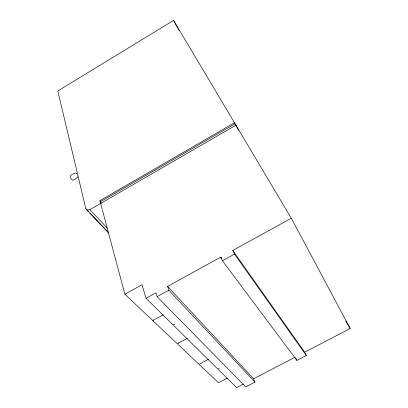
<?xml version="1.0" encoding="UTF-8"?>
<svg xmlns="http://www.w3.org/2000/svg" width="408" height="408" viewBox="0 0 408 408"><rect width="100%" height="100%" fill="white"/><g stroke="black" fill="none" stroke-linecap="round" stroke-linejoin="round"><path stroke-width="0.61" d="M77.938 176.695C76.25 178.281 72.741 182.422 70.936 178.546C68.519 175.144 73.333 173.548 75.822 173.043L76.546 173.492M238.7 130.494L234.483 122.747L173.563 20.4L57.803 90.999L85.843 208.804L108.518 232.754M76.862 173.028L76.296 173.553M102.178 209.177L99.945 200.639L234.483 122.747M86.623 209.727L88.041 210.028L89.867 209.656L235.936 125.19L291.312 218.229L350.197 328.527L304.664 352.211L232.8 250.466L291.312 218.229M102.449 210.191L124.884 294.219L141.984 284.733L146.018 298.274L173.053 324.926L174.211 324.304L174.797 324.88M146.018 298.274L155.902 292.832L157.121 296.687L245.749 386.947L254.969 382.158L253.577 378.782L167.576 286.401L220.784 257.086L221.927 258.616M157.121 296.687L168.866 290.231L254.969 382.158M222.416 260.783L234.508 254.133L306.311 355.501L296.876 360.397L222.416 260.783L220.784 257.086M163.226 314.792L152.704 320.525L124.884 294.219M187.349 338.339L177.261 343.755L153.311 321.101L152.944 319.882M208.355 359.371L199.012 364.324L177.903 344.362M227.511 378.017L218.484 382.74L199.481 364.767M243.29 384.132L236.62 387.6L218.311 369.546M253.577 378.782L295.275 357.092M173.64 325.507L217.857 369.097L218.882 368.557L219.336 369.005M85.843 208.804L88.618 211.726M89.806 212.976L104.453 228.383M105.335 229.306L108.844 232.999M89.867 209.656L107.304 228.133M99.945 200.639L100.796 201.578M236.507 126.245L235.054 123.803L100.705 201.547L101.148 203.204M345.8 321.02L350.197 328.527M173.563 20.4L177.863 28.183M178.475 29.294L179.087 30.406M304.664 352.211L306.311 355.501M295.81 358.193L296.876 360.397M232.8 250.466L234.508 254.133M167.576 286.401L168.866 290.231M178.408 342.725L178.556 343.174"/></g></svg>
